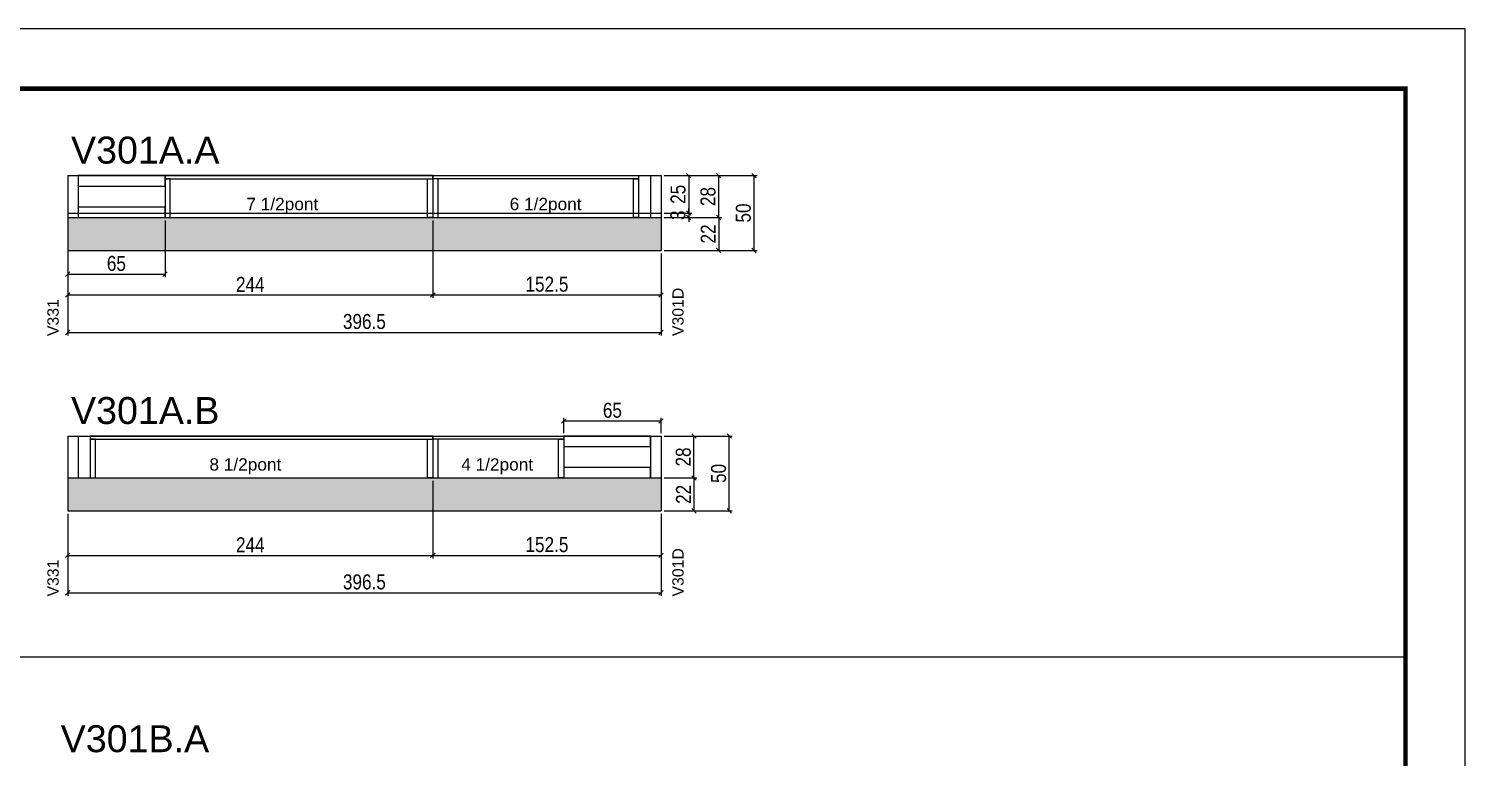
# Model space of a CAD drawing. Extents: x -3394 to 16474, y -5031 to 14397.
# Drawn here: x 9552 to 10512, y 12761 to 13248 of the extents above; entities that cross this region are included whole.
import ezdxf

# ---------------------------------------------------------------- set-up
doc = ezdxf.new("R2010")
doc.units = 0
doc.linetypes.add('DASHED', pattern=[0.75, 0.5, -0.25])
doc.layers.get('0').update_dxf_attribs({"linetype": 'CONTINUOUS'})
doc.layers.get('Defpoints').update_dxf_attribs({"linetype": 'CONTINUOUS'})
for name, color, linetype in [('COTA', 241, 'CONTINUOUS'), ('NOMENCLATURA', 7, 'CONTINUOUS'), ('Painéis', 200, 'CONTINUOUS'), ('PONTALETE', 7, 'CONTINUOUS'), ('SARR_2.2x7', 40, 'CONTINUOUS'), ('SARR_3.5x7', 81, 'CONTINUOUS')]:
    doc.layers.add(name, color=color, linetype=linetype)
doc.layers.add('Folhas', color=255, linetype='CONTINUOUS', lineweight=9)
doc.layers.add('SARRAFO DE PRESSAO', color=251, linetype='DASHED', lineweight=9)
doc.styles.add('ARIAL', font='arial.ttf')
doc.styles.add('COTA TECNICA', font='techl___.ttf', dxfattribs={"height": 10})
doc.dimstyles.new('PAINEL', dxfattribs={"dimtxt": 10, "dimasz": 3, "dimexe": 3, "dimexo": 3, "dimgap": 3, "dimtad": 1, "dimdec": 1, "dimzin": 12, "dimdsep": 46, "dimtxsty": 'COTA TECNICA', "dimblk1": 'OBLIQUE', "dimblk2": 'OBLIQUE', "dimsah": 1, "dimcen": 0.9, "dimclrd": 4, "dimclre": 4, "dimclrt": 240, "dimadec": 1, "dimazin": 3, "dimtfac": 1, "dimtdec": 1, "dimtmove": 0, "dimatfit": 3, "dimfxl": 1, "dimtolj": 1, "dimtzin": 12, "dimarcsym": 0})

# ---------------------------------------------------------------- blocks, each defined once
blk = doc.blocks.new('9999999999')
at = {"layer": 'Folhas'}
blk.add_lwpolyline([(98138.98, 34190.21), (99623.98, 34190.21), (99623.98, 35240.21), (98138.98, 35240.21)], close=True, dxfattribs=at)
at = {"layer": 'Folhas', "color": 30, "const_width": 3}
blk.add_lwpolyline([(98213.98, 34230.21), (99583.98, 34230.21), (99583.98, 35200.21), (98213.98, 35200.21)], close=True, dxfattribs=at)
blk = doc.blocks.new('_Oblique')
at = {"color": 0, "linetype": 'ByBlock', "lineweight": -2}
blk.add_line((-0.5, -0.5), (0.5, 0.5), dxfattribs=at)
blk = doc.blocks.new('*D152')
at = {"layer": 'COTA', "color": 4, "linetype": 'Continuous', "lineweight": -2, "transparency": 16777216}
for p, q in [((9822.22, 13119.86), (9822.22, 13068.12)), ((9578.22, 13097.86), (9578.22, 13068.12)), ((9578.22, 13070.12), (9822.22, 13070.12))]:
    blk.add_line(p, q, dxfattribs=at)
at = {"layer": 'Defpoints', "color": 0, "linetype": 'Continuous', "transparency": 16777216}
for p in [(9822.22, 13121.86), (9578.22, 13099.86), (9822.22, 13070.12)]:
    blk.add_point(p, dxfattribs=at)
at = {"layer": 'COTA', "color": 4, "linetype": 'Continuous', "lineweight": -2, "transparency": 16777216, "xscale": 3, "yscale": 3, "zscale": 3, "rotation": 180}
blk.add_blockref('_Oblique', (9578.22, 13070.12), dxfattribs=at)
at = {"layer": 'COTA', "color": 4, "linetype": 'Continuous', "lineweight": -2, "transparency": 16777216, "xscale": 3, "yscale": 3, "zscale": 3}
blk.add_blockref('_Oblique', (9822.22, 13070.12), dxfattribs=at)
at = {"layer": 'COTA', "color": 240, "linetype": 'Continuous', "transparency": 16777216, "insert": (9700.22, 13077.19), "char_height": 10, "attachment_point": 5, "style": 'COTA TECNICA'}
blk.add_mtext('\\A1;244', dxfattribs=at)
blk = doc.blocks.new('*D153')
at = {"layer": 'COTA', "color": 4, "linetype": 'Continuous', "lineweight": -2, "transparency": 16777216}
for p, q in [((9822.22, 13119.86), (9822.22, 13068.12)), ((9974.72, 13097.86), (9974.72, 13068.12)), ((9822.22, 13070.12), (9974.72, 13070.12))]:
    blk.add_line(p, q, dxfattribs=at)
at = {"layer": 'Defpoints', "color": 0, "linetype": 'Continuous', "transparency": 16777216}
for p in [(9822.22, 13121.86), (9974.72, 13099.86), (9974.72, 13070.12)]:
    blk.add_point(p, dxfattribs=at)
at = {"layer": 'COTA', "color": 4, "linetype": 'Continuous', "lineweight": -2, "transparency": 16777216, "xscale": 3, "yscale": 3, "zscale": 3, "rotation": 180}
blk.add_blockref('_Oblique', (9822.22, 13070.12), dxfattribs=at)
at = {"layer": 'COTA', "color": 4, "linetype": 'Continuous', "lineweight": -2, "transparency": 16777216, "xscale": 3, "yscale": 3, "zscale": 3}
blk.add_blockref('_Oblique', (9974.72, 13070.12), dxfattribs=at)
at = {"layer": 'COTA', "color": 240, "linetype": 'Continuous', "transparency": 16777216, "insert": (9898.47, 13077.23), "char_height": 10, "attachment_point": 5, "style": 'COTA TECNICA'}
blk.add_mtext('\\A1;152.5', dxfattribs=at)
blk = doc.blocks.new('*D154')
at = {"layer": 'COTA', "color": 4, "linetype": 'Continuous', "lineweight": -2, "transparency": 16777216}
for p, q in [((9578.22, 13097.86), (9578.22, 13043.06)), ((9974.72, 13097.86), (9974.72, 13043.06)), ((9578.22, 13045.06), (9974.72, 13045.06))]:
    blk.add_line(p, q, dxfattribs=at)
at = {"layer": 'Defpoints', "color": 0, "linetype": 'Continuous', "transparency": 16777216}
for p in [(9578.22, 13099.86), (9974.72, 13099.86), (9974.72, 13045.06)]:
    blk.add_point(p, dxfattribs=at)
at = {"layer": 'COTA', "color": 4, "linetype": 'Continuous', "lineweight": -2, "transparency": 16777216, "xscale": 3, "yscale": 3, "zscale": 3, "rotation": 180}
blk.add_blockref('_Oblique', (9578.22, 13045.06), dxfattribs=at)
at = {"layer": 'COTA', "color": 4, "linetype": 'Continuous', "lineweight": -2, "transparency": 16777216, "xscale": 3, "yscale": 3, "zscale": 3}
blk.add_blockref('_Oblique', (9974.72, 13045.06), dxfattribs=at)
at = {"layer": 'COTA', "color": 240, "linetype": 'Continuous', "transparency": 16777216, "insert": (9776.47, 13052.31), "char_height": 10, "attachment_point": 5, "style": 'COTA TECNICA'}
blk.add_mtext('\\A1;396.5', dxfattribs=at)
blk = doc.blocks.new('*D155')
at = {"layer": 'COTA', "color": 4, "linetype": 'Continuous', "lineweight": -2, "transparency": 16777216}
for p, q in [((9976.72, 13149.86), (10015.26, 13149.86)), ((10013.26, 13121.86), (10013.26, 13149.86)), ((9976.72, 13121.86), (10015.26, 13121.86))]:
    blk.add_line(p, q, dxfattribs=at)
at = {"layer": 'Defpoints', "color": 0, "linetype": 'Continuous', "transparency": 16777216}
for p in [(9974.72, 13149.86), (10013.26, 13149.86), (9974.72, 13121.86)]:
    blk.add_point(p, dxfattribs=at)
at = {"layer": 'COTA', "color": 4, "linetype": 'Continuous', "lineweight": -2, "transparency": 16777216, "xscale": 3, "yscale": 3, "zscale": 3}
for p, rotation in [((10013.26, 13149.86), 90), ((10013.26, 13121.86), 270)]:
    blk.add_blockref('_Oblique', p, dxfattribs=dict(at, rotation=rotation))
at = {"layer": 'COTA', "color": 240, "linetype": 'Continuous', "transparency": 16777216, "insert": (10006.16, 13135.86), "char_height": 10, "attachment_point": 5, "rotation": 90, "style": 'COTA TECNICA'}
blk.add_mtext('\\A1;28', dxfattribs=at)
blk = doc.blocks.new('*D156')
at = {"layer": 'COTA', "color": 4, "linetype": 'Continuous', "lineweight": -2, "transparency": 16777216}
for p, q in [((9976.72, 13121.86), (10015.26, 13121.86)), ((10013.26, 13121.86), (10013.26, 13099.86)), ((9976.72, 13099.86), (10015.26, 13099.86))]:
    blk.add_line(p, q, dxfattribs=at)
at = {"layer": 'Defpoints', "color": 0, "linetype": 'Continuous', "transparency": 16777216}
for p in [(9974.72, 13121.86), (9974.72, 13099.86), (10013.26, 13099.86)]:
    blk.add_point(p, dxfattribs=at)
at = {"layer": 'COTA', "color": 4, "linetype": 'Continuous', "lineweight": -2, "transparency": 16777216, "xscale": 3, "yscale": 3, "zscale": 3}
for p, rotation in [((10013.26, 13121.86), 90), ((10013.26, 13099.86), 270)]:
    blk.add_blockref('_Oblique', p, dxfattribs=dict(at, rotation=rotation))
at = {"layer": 'COTA', "color": 240, "linetype": 'Continuous', "transparency": 16777216, "insert": (10006.26, 13110.86), "char_height": 10, "attachment_point": 5, "rotation": 90, "style": 'COTA TECNICA'}
blk.add_mtext('\\A1;22', dxfattribs=at)
blk = doc.blocks.new('*D157')
at = {"layer": 'COTA', "color": 4, "linetype": 'Continuous', "lineweight": -2, "transparency": 16777216}
for p, q in [((9976.72, 13149.86), (10038.88, 13149.86)), ((10036.88, 13099.86), (10036.88, 13149.86)), ((9976.72, 13099.86), (10038.88, 13099.86))]:
    blk.add_line(p, q, dxfattribs=at)
at = {"layer": 'Defpoints', "color": 0, "linetype": 'Continuous', "transparency": 16777216}
for p in [(9974.72, 13149.86), (10036.88, 13149.86), (9974.72, 13099.86)]:
    blk.add_point(p, dxfattribs=at)
at = {"layer": 'COTA', "color": 4, "linetype": 'Continuous', "lineweight": -2, "transparency": 16777216, "xscale": 3, "yscale": 3, "zscale": 3}
for p, rotation in [((10036.88, 13149.86), 90), ((10036.88, 13099.86), 270)]:
    blk.add_blockref('_Oblique', p, dxfattribs=dict(at, rotation=rotation))
at = {"layer": 'COTA', "color": 240, "linetype": 'Continuous', "transparency": 16777216, "insert": (10029.77, 13124.86), "char_height": 10, "attachment_point": 5, "rotation": 90, "style": 'COTA TECNICA'}
blk.add_mtext('\\A1;50', dxfattribs=at)
blk = doc.blocks.new('*D771')
at = {"layer": 'COTA', "color": 4, "linetype": 'Continuous', "lineweight": -2, "transparency": 16777216}
for p, q in [((9822.22, 12945.86), (9822.22, 12894.12)), ((9578.22, 12923.86), (9578.22, 12894.12)), ((9578.22, 12896.12), (9822.22, 12896.12))]:
    blk.add_line(p, q, dxfattribs=at)
at = {"layer": 'Defpoints', "color": 0, "linetype": 'Continuous', "transparency": 16777216}
for p in [(9822.22, 12947.86), (9578.22, 12925.86), (9822.22, 12896.12)]:
    blk.add_point(p, dxfattribs=at)
at = {"layer": 'COTA', "color": 4, "linetype": 'Continuous', "lineweight": -2, "transparency": 16777216, "xscale": 3, "yscale": 3, "zscale": 3, "rotation": 180}
blk.add_blockref('_Oblique', (9578.22, 12896.12), dxfattribs=at)
at = {"layer": 'COTA', "color": 4, "linetype": 'Continuous', "lineweight": -2, "transparency": 16777216, "xscale": 3, "yscale": 3, "zscale": 3}
blk.add_blockref('_Oblique', (9822.22, 12896.12), dxfattribs=at)
at = {"layer": 'COTA', "color": 240, "linetype": 'Continuous', "transparency": 16777216, "insert": (9700.22, 12903.2), "char_height": 10, "attachment_point": 5, "style": 'COTA TECNICA'}
blk.add_mtext('\\A1;244', dxfattribs=at)
blk = doc.blocks.new('*D772')
at = {"layer": 'COTA', "color": 4, "linetype": 'Continuous', "lineweight": -2, "transparency": 16777216}
for p, q in [((9822.22, 12945.86), (9822.22, 12894.12)), ((9974.72, 12923.86), (9974.72, 12894.12)), ((9822.22, 12896.12), (9974.72, 12896.12))]:
    blk.add_line(p, q, dxfattribs=at)
at = {"layer": 'Defpoints', "color": 0, "linetype": 'Continuous', "transparency": 16777216}
for p in [(9822.22, 12947.86), (9974.72, 12925.86), (9974.72, 12896.12)]:
    blk.add_point(p, dxfattribs=at)
at = {"layer": 'COTA', "color": 4, "linetype": 'Continuous', "lineweight": -2, "transparency": 16777216, "xscale": 3, "yscale": 3, "zscale": 3, "rotation": 180}
blk.add_blockref('_Oblique', (9822.22, 12896.12), dxfattribs=at)
at = {"layer": 'COTA', "color": 4, "linetype": 'Continuous', "lineweight": -2, "transparency": 16777216, "xscale": 3, "yscale": 3, "zscale": 3}
blk.add_blockref('_Oblique', (9974.72, 12896.12), dxfattribs=at)
at = {"layer": 'COTA', "color": 240, "linetype": 'Continuous', "transparency": 16777216, "insert": (9898.47, 12903.23), "char_height": 10, "attachment_point": 5, "style": 'COTA TECNICA'}
blk.add_mtext('\\A1;152.5', dxfattribs=at)
blk = doc.blocks.new('*D773')
at = {"layer": 'COTA', "color": 4, "linetype": 'Continuous', "lineweight": -2, "transparency": 16777216}
for p, q in [((9578.22, 12923.86), (9578.22, 12869.06)), ((9974.72, 12923.86), (9974.72, 12869.06)), ((9578.22, 12871.06), (9974.72, 12871.06))]:
    blk.add_line(p, q, dxfattribs=at)
at = {"layer": 'Defpoints', "color": 0, "linetype": 'Continuous', "transparency": 16777216}
for p in [(9578.22, 12925.86), (9974.72, 12925.86), (9974.72, 12871.06)]:
    blk.add_point(p, dxfattribs=at)
at = {"layer": 'COTA', "color": 4, "linetype": 'Continuous', "lineweight": -2, "transparency": 16777216, "xscale": 3, "yscale": 3, "zscale": 3, "rotation": 180}
blk.add_blockref('_Oblique', (9578.22, 12871.06), dxfattribs=at)
at = {"layer": 'COTA', "color": 4, "linetype": 'Continuous', "lineweight": -2, "transparency": 16777216, "xscale": 3, "yscale": 3, "zscale": 3}
blk.add_blockref('_Oblique', (9974.72, 12871.06), dxfattribs=at)
at = {"layer": 'COTA', "color": 240, "linetype": 'Continuous', "transparency": 16777216, "insert": (9776.47, 12878.31), "char_height": 10, "attachment_point": 5, "style": 'COTA TECNICA'}
blk.add_mtext('\\A1;396.5', dxfattribs=at)
blk = doc.blocks.new('*D774')
at = {"layer": 'COTA', "color": 4, "linetype": 'Continuous', "lineweight": -2, "transparency": 16777216}
for p, q in [((9976.72, 12975.86), (9998.72, 12975.86)), ((9996.72, 12947.86), (9996.72, 12975.86)), ((9976.72, 12947.86), (9998.72, 12947.86))]:
    blk.add_line(p, q, dxfattribs=at)
at = {"layer": 'Defpoints', "color": 0, "linetype": 'Continuous', "transparency": 16777216}
for p in [(9974.72, 12975.86), (9996.72, 12975.86), (9974.72, 12947.86)]:
    blk.add_point(p, dxfattribs=at)
at = {"layer": 'COTA', "color": 4, "linetype": 'Continuous', "lineweight": -2, "transparency": 16777216, "xscale": 3, "yscale": 3, "zscale": 3}
for p, rotation in [((9996.72, 12975.86), 90), ((9996.72, 12947.86), 270)]:
    blk.add_blockref('_Oblique', p, dxfattribs=dict(at, rotation=rotation))
at = {"layer": 'COTA', "color": 240, "linetype": 'Continuous', "transparency": 16777216, "insert": (9989.63, 12961.86), "char_height": 10, "attachment_point": 5, "rotation": 90, "style": 'COTA TECNICA'}
blk.add_mtext('\\A1;28', dxfattribs=at)
blk = doc.blocks.new('*D775')
at = {"layer": 'COTA', "color": 4, "linetype": 'Continuous', "lineweight": -2, "transparency": 16777216}
for p, q in [((9976.72, 12947.86), (9998.72, 12947.86)), ((9996.72, 12947.86), (9996.72, 12925.86)), ((9976.72, 12925.86), (9998.72, 12925.86))]:
    blk.add_line(p, q, dxfattribs=at)
at = {"layer": 'Defpoints', "color": 0, "linetype": 'Continuous', "transparency": 16777216}
for p in [(9974.72, 12947.86), (9974.72, 12925.86), (9996.72, 12925.86)]:
    blk.add_point(p, dxfattribs=at)
at = {"layer": 'COTA', "color": 4, "linetype": 'Continuous', "lineweight": -2, "transparency": 16777216, "xscale": 3, "yscale": 3, "zscale": 3}
for p, rotation in [((9996.72, 12947.86), 90), ((9996.72, 12925.86), 270)]:
    blk.add_blockref('_Oblique', p, dxfattribs=dict(at, rotation=rotation))
at = {"layer": 'COTA', "color": 240, "linetype": 'Continuous', "transparency": 16777216, "insert": (9989.72, 12936.86), "char_height": 10, "attachment_point": 5, "rotation": 90, "style": 'COTA TECNICA'}
blk.add_mtext('\\A1;22', dxfattribs=at)
blk = doc.blocks.new('*D776')
at = {"layer": 'COTA', "color": 4, "linetype": 'Continuous', "lineweight": -2, "transparency": 16777216}
for p, q in [((9976.72, 12975.86), (10022.34, 12975.86)), ((10020.34, 12925.86), (10020.34, 12975.86)), ((9976.72, 12925.86), (10022.34, 12925.86))]:
    blk.add_line(p, q, dxfattribs=at)
at = {"layer": 'Defpoints', "color": 0, "linetype": 'Continuous', "transparency": 16777216}
for p in [(9974.72, 12975.86), (10020.34, 12975.86), (9974.72, 12925.86)]:
    blk.add_point(p, dxfattribs=at)
at = {"layer": 'COTA', "color": 4, "linetype": 'Continuous', "lineweight": -2, "transparency": 16777216, "xscale": 3, "yscale": 3, "zscale": 3}
for p, rotation in [((10020.34, 12975.86), 90), ((10020.34, 12925.86), 270)]:
    blk.add_blockref('_Oblique', p, dxfattribs=dict(at, rotation=rotation))
at = {"layer": 'COTA', "color": 240, "linetype": 'Continuous', "transparency": 16777216, "insert": (10013.23, 12950.86), "char_height": 10, "attachment_point": 5, "rotation": 90, "style": 'COTA TECNICA'}
blk.add_mtext('\\A1;50', dxfattribs=at)
blk = doc.blocks.new('*D777')
at = {"layer": 'COTA', "color": 4, "linetype": 'Continuous', "lineweight": -2, "transparency": 16777216}
for p, q in [((9578.22, 13119.86), (9578.22, 13082)), ((9643.22, 13119.86), (9643.22, 13082)), ((9578.22, 13084), (9643.22, 13084))]:
    blk.add_line(p, q, dxfattribs=at)
at = {"layer": 'Defpoints', "color": 0, "linetype": 'Continuous', "transparency": 16777216}
for p in [(9578.22, 13121.86), (9643.22, 13121.86), (9643.22, 13084)]:
    blk.add_point(p, dxfattribs=at)
at = {"layer": 'COTA', "color": 4, "linetype": 'Continuous', "lineweight": -2, "transparency": 16777216, "xscale": 3, "yscale": 3, "zscale": 3, "rotation": 180}
blk.add_blockref('_Oblique', (9578.22, 13084), dxfattribs=at)
at = {"layer": 'COTA', "color": 4, "linetype": 'Continuous', "lineweight": -2, "transparency": 16777216, "xscale": 3, "yscale": 3, "zscale": 3}
blk.add_blockref('_Oblique', (9643.22, 13084), dxfattribs=at)
at = {"layer": 'COTA', "color": 240, "linetype": 'Continuous', "transparency": 16777216, "insert": (9610.72, 13091.11), "char_height": 10, "attachment_point": 5, "style": 'COTA TECNICA'}
blk.add_mtext('\\A1;65', dxfattribs=at)
blk = doc.blocks.new('*D778')
at = {"layer": 'COTA', "color": 4, "linetype": 'Continuous', "lineweight": -2, "transparency": 16777216}
for p, q in [((9909.72, 12977.86), (9909.72, 12987.92)), ((9909.72, 12985.92), (9974.72, 12985.92)), ((9974.72, 12977.86), (9974.72, 12987.92))]:
    blk.add_line(p, q, dxfattribs=at)
at = {"layer": 'Defpoints', "color": 0, "linetype": 'Continuous', "transparency": 16777216}
for p in [(9974.72, 12985.92), (9909.72, 12975.86), (9974.72, 12975.86)]:
    blk.add_point(p, dxfattribs=at)
at = {"layer": 'COTA', "color": 4, "linetype": 'Continuous', "lineweight": -2, "transparency": 16777216, "xscale": 3, "yscale": 3, "zscale": 3, "rotation": 180}
blk.add_blockref('_Oblique', (9909.72, 12985.92), dxfattribs=at)
at = {"layer": 'COTA', "color": 4, "linetype": 'Continuous', "lineweight": -2, "transparency": 16777216, "xscale": 3, "yscale": 3, "zscale": 3}
blk.add_blockref('_Oblique', (9974.72, 12985.92), dxfattribs=at)
at = {"layer": 'COTA', "color": 240, "linetype": 'Continuous', "transparency": 16777216, "insert": (9942.22, 12993.03), "char_height": 10, "attachment_point": 5, "style": 'COTA TECNICA'}
blk.add_mtext('\\A1;65', dxfattribs=at)
blk = doc.blocks.new('*D2132')
at = {"layer": 'COTA', "color": 4, "linetype": 'Continuous', "lineweight": -2, "transparency": 16777216}
for p, q in [((9976.72, 13149.86), (9995.24, 13149.86)), ((9993.24, 13149.86), (9993.24, 13124.86)), ((9976.72, 13124.86), (9995.24, 13124.86))]:
    blk.add_line(p, q, dxfattribs=at)
at = {"layer": 'Defpoints', "color": 0, "linetype": 'Continuous', "transparency": 16777216}
for p in [(9974.72, 13149.86), (9974.72, 13124.86), (9993.24, 13124.86)]:
    blk.add_point(p, dxfattribs=at)
at = {"layer": 'COTA', "color": 4, "linetype": 'Continuous', "lineweight": -2, "transparency": 16777216, "xscale": 3, "yscale": 3, "zscale": 3}
for p, rotation in [((9993.24, 13149.86), 90), ((9993.24, 13124.86), 270)]:
    blk.add_blockref('_Oblique', p, dxfattribs=dict(at, rotation=rotation))
at = {"layer": 'COTA', "color": 240, "linetype": 'Continuous', "transparency": 16777216, "insert": (9986.13, 13137.36), "char_height": 10, "attachment_point": 5, "rotation": 90, "style": 'COTA TECNICA'}
blk.add_mtext('\\A1;25', dxfattribs=at)
blk = doc.blocks.new('*D2133')
at = {"layer": 'COTA', "color": 4, "linetype": 'Continuous', "lineweight": -2, "transparency": 16777216}
for p, q in [((9976.72, 13124.86), (9995.24, 13124.86)), ((9993.24, 13124.86), (9993.24, 13127.86)), ((9993.24, 13124.86), (9993.24, 13121.86)), ((9976.72, 13121.86), (9995.24, 13121.86)), ((9993.24, 13121.86), (9993.24, 13118.86))]:
    blk.add_line(p, q, dxfattribs=at)
at = {"layer": 'Defpoints', "color": 0, "linetype": 'Continuous', "transparency": 16777216}
for p in [(9974.72, 13124.86), (9974.72, 13121.86), (9993.24, 13121.86)]:
    blk.add_point(p, dxfattribs=at)
at = {"layer": 'COTA', "color": 4, "linetype": 'Continuous', "lineweight": -2, "transparency": 16777216, "xscale": 3, "yscale": 3, "zscale": 3}
for p, rotation in [((9993.24, 13124.86), 270), ((9993.24, 13121.86), 90)]:
    blk.add_blockref('_Oblique', p, dxfattribs=dict(at, rotation=rotation))
at = {"layer": 'COTA', "color": 240, "linetype": 'Continuous', "transparency": 16777216, "insert": (9986.02, 13123.36), "char_height": 10, "attachment_point": 5, "rotation": 90, "style": 'COTA TECNICA'}
blk.add_mtext('\\A1;3', dxfattribs=at)

msp = doc.modelspace()

# ---------------------------------------------------------------- hatches: boundary and pattern name
at = {"layer": 'COTA', "linetype": 'Continuous'}
h = msp.add_hatch(dxfattribs=at)
h.set_pattern_fill('AR-CONC', color=256, scale=0.05)
h.set_pattern_definition([(50, (4745.1184, 9257.113), (9.1092334, -0.796954), [0.9525, -10.4775]), (355, (4745.118, 9257.113), (-1.762171, 9.552842), [0.762, -8.382029]), (100.45144, (4745.8775, 9257.047), (7.347062, 8.755888), [0.8095, -8.904512]), (46.1842, (4745.118, 9259.653), (13.553952, -2.102116), [1.42875, -15.71625]), (96.63556, (4746.248, 9259.478), (11.870207, 12.371306), [1.21425, -13.35678]), (351.18415, (4745.118, 9259.653), (11.870207, 12.371306), [1.142998, -12.572987]), (21, (4746.3884, 9259.018), (7.5807196, -5.11326), [0.9525, -10.4775]), (326, (4746.388, 9259.018), (3.090101, 9.209398), [0.762, -8.382]), (71.45144, (4747.02, 9258.592), (10.670821, 4.096138), [0.8095, -8.904497]), (37.5, (4745.1184, 9257.1133), (0.1544302, 4.227752), [0, -8.2804, 0, -8.509, 0, -8.41375]), (7.5, (4745.1184, 9257.1133), (3.340983, 5.0090287), [0, -4.8514, 0, -8.0899, 0, -3.20675]), (327.5, (4742.2863, 9257.1133), (6.7795298, -0.2864372), [0, -3.175, 0, -9.906, 0, -13.1445]), (317.5, (4741.016, 9257.113), (7.406459, 1.2713246), [0, -4.1275, 0, -6.5786, 0, -9.3345])])
h.paths.add_polyline_path([(9974.72, 13099.86), (9578.22, 13099.86), (9578.22, 13121.86), (9974.72, 13121.86)])
h = msp.add_hatch(dxfattribs=at)
h.set_pattern_fill('AR-CONC', color=256, scale=0.05)
h.set_pattern_definition([(50, (4745.1184, 9083.1155), (9.1092334, -0.796954), [0.9525, -10.4775]), (355, (4745.118, 9083.1155), (-1.762171, 9.552842), [0.762, -8.382029]), (100.45144, (4745.8775, 9083.049), (7.347062, 8.755888), [0.8095, -8.904512]), (46.1842, (4745.118, 9085.656), (13.553952, -2.102116), [1.42875, -15.71625]), (96.63556, (4746.248, 9085.48), (11.870207, 12.371306), [1.21425, -13.35678]), (351.18415, (4745.118, 9085.656), (11.870207, 12.371306), [1.142998, -12.572987]), (21, (4746.3884, 9085.0205), (7.5807196, -5.11326), [0.9525, -10.4775]), (326, (4746.388, 9085.0205), (3.090101, 9.209398), [0.762, -8.382]), (71.45144, (4747.02, 9084.594), (10.670821, 4.096138), [0.8095, -8.904497]), (37.5, (4745.1184, 9083.1155), (0.1544302, 4.227752), [0, -8.2804, 0, -8.509, 0, -8.41375]), (7.5, (4745.1184, 9083.1155), (3.340983, 5.0090287), [0, -4.8514, 0, -8.0899, 0, -3.20675]), (327.5, (4742.2863, 9083.1155), (6.7795298, -0.2864372), [0, -3.175, 0, -9.906, 0, -13.1445]), (317.5, (4741.016, 9083.1155), (7.406459, 1.2713246), [0, -4.1275, 0, -6.5786, 0, -9.3345])])
h.paths.add_polyline_path([(9974.72, 12925.86), (9578.22, 12925.86), (9578.22, 12947.86), (9974.72, 12947.86)])

# ---------------------------------------------------------------- linework, layer by layer
for p, q in [((9578.22, 13121.86), (9578.22, 13099.86)), ((9974.72, 13121.86), (9974.72, 13099.86)), ((9578.22, 13099.86), (9974.72, 13099.86)), ((9578.22, 12947.86), (9578.22, 12925.86)), ((9974.72, 12947.86), (9974.72, 12925.86)), ((9578.22, 12925.86), (9974.72, 12925.86)), ((9102.21, 12828.27), (10472.21, 12828.27))]:
    msp.add_line(p, q, dxfattribs=at)
at = {"layer": 'Painéis', "linetype": 'Continuous'}
for p, q in [((9578.22, 13149.86), (9974.72, 13149.86)), ((9578.22, 13149.86), (9578.22, 13121.86, 0)), ((9822.22, 13149.86), (9822.22, 13121.86, 0)), ((9974.72, 13149.86), (9974.72, 13121.86, 0)), ((9578.22, 13124.86, 0), (9974.72, 13124.86)), ((9578.22, 13121.86, 0), (9974.72, 13121.86)), ((9578.22, 12975.86), (9974.72, 12975.86)), ((9578.22, 12975.86), (9578.22, 12947.86, 0)), ((9822.22, 12975.86), (9822.22, 12947.86, 0)), ((9974.72, 12975.86), (9974.72, 12947.86, 0)), ((9578.22, 12947.86, 0), (9974.72, 12947.86))]:
    msp.add_line(p, q, dxfattribs=at)
at = {"layer": 'SARR_2.2x7', "ltscale": 25}
for p, q in [((9585.22, 13149.86), (9585.22, 13121.86, 0)), ((9967.72, 13149.86, 0), (9967.72, 13121.86, 0)), ((9585.22, 12975.86), (9585.22, 12947.86, 0)), ((9967.72, 12975.86, 0), (9967.72, 12947.86, 0))]:
    msp.add_line(p, q, dxfattribs=at)
at = {"layer": 'SARR_2.2x7', "linetype": 'Continuous', "elevation": 0}
for points in [[(9585.22, 13142.86), (9643.22, 13142.86), (9643.22, 13149.86), (9585.22, 13149.86)], [(9585.22, 13121.86), (9643.22, 13121.86), (9643.22, 13128.86), (9585.22, 13128.86)], [(9909.72, 12947.86), (9967.72, 12947.86), (9967.72, 12954.86), (9909.72, 12954.86)]]:
    msp.add_lwpolyline(points, close=True, dxfattribs=at)
at = {"layer": 'SARR_2.2x7', "ltscale": 25}
for points in [[(9643.22, 13147.66), (9822.22, 13147.66), (9822.22, 13149.86), (9643.22, 13149.86)], [(9959.72, 13147.66), (9822.22, 13147.66), (9822.22, 13149.86), (9959.72, 13149.86)], [(9593.22, 12973.66), (9822.22, 12973.66), (9822.22, 12975.86), (9593.22, 12975.86)], [(9909.72, 12973.66), (9822.22, 12973.66), (9822.22, 12975.86), (9909.72, 12975.86)]]:
    msp.add_lwpolyline(points, close=True, dxfattribs=at)
at = {"layer": 'SARR_2.2x7', "linetype": 'Continuous'}
msp.add_lwpolyline([(9909.72, 12968.86), (9967.72, 12968.86), (9967.72, 12975.86), (9909.72, 12975.86)], close=True, dxfattribs=at)
at = {"layer": 'SARR_3.5x7'}
for points in [[(9643.22, 13121.86), (9646.72, 13121.86), (9646.72, 13147.66), (9643.22, 13147.66)], [(9822.22, 13121.86), (9818.72, 13121.86), (9818.72, 13147.66), (9822.22, 13147.66)], [(9822.22, 13121.86), (9825.72, 13121.86), (9825.72, 13147.66), (9822.22, 13147.66)], [(9959.72, 13121.86), (9956.22, 13121.86), (9956.22, 13147.66), (9959.72, 13147.66)], [(9593.22, 12947.86), (9596.72, 12947.86), (9596.72, 12973.66), (9593.22, 12973.66)], [(9822.22, 12947.86), (9818.72, 12947.86), (9818.72, 12973.66), (9822.22, 12973.66)], [(9822.22, 12947.86), (9825.72, 12947.86), (9825.72, 12973.66), (9822.22, 12973.66)], [(9909.72, 12947.86), (9906.22, 12947.86), (9906.22, 12973.66), (9909.72, 12973.66)]]:
    msp.add_lwpolyline(points, close=True, dxfattribs=at)

# ---------------------------------------------------------------- block references
at = {"layer": 'SARRAFO DE PRESSAO', "color": 6, "linetype": 'ByBlock'}
msp.add_blockref('9999999999', (-89111.77, -21992.23), dxfattribs=at)

# ---------------------------------------------------------------- texts
at = {"layer": 'NOMENCLATURA', "linetype": 'Continuous', "style": 'ARIAL'}
for s, p in [('V301A.A', (9580.39, 13157.89)), ('V301A.B', (9580.39, 12983.9)), ('V301B.A', (9573.49, 12764.62))]:
    msp.add_text(s, height=18, dxfattribs=at).set_placement(p)
for s, p in [('V331', (9572.17, 13042.62, 0)), ('V301D', (9989.83, 13042.62, 0)), ('V301D', (9989.83, 12868.62, 0)), ('V331', (9572.17, 12868.62, 0))]:
    msp.add_text(s, height=7.567, rotation=90, dxfattribs=at).set_placement(p)
at = {"layer": 'PONTALETE', "linetype": 'Continuous', "style": 'ARIAL'}
for s, p in [('7 1/2pont', (9697.59, 13126.75, 0)), ('6 1/2pont', (9873.54, 13126.75, 0)), ('8 1/2pont', (9672.9, 12952.75, 0)), ('4 1/2pont', (9841.16, 12952.75, 0))]:
    msp.add_text(s, height=8.25, dxfattribs=at).set_placement(p)

# ---------------------------------------------------------------- dimensions: what is measured, and where the dimension line sits
at = {"layer": 'COTA', "linetype": 'Continuous'}
for base, p1, p2, angle, override, picture, middle in [((10013.26, 13149.86, 0), (9974.72, 13121.86, 0), (9974.72, 13149.86, 0), 270, {"dimexe": 2, "dimexo": 2, "dimgap": 2, "dimadec": 8, "dimtix": 1, "dimatfit": 2, "dimldrblk": 'Oblique'}, '*D155', (10006.16, 13135.86, 0)), ((10036.88, 13149.86, 0), (9974.72, 13099.86, 0), (9974.72, 13149.86, 0), 90, {"dimexe": 2, "dimexo": 2, "dimgap": 2, "dimadec": 8, "dimtix": 1, "dimatfit": 2, "dimldrblk": 'Oblique'}, '*D157', (10029.77, 13124.86, 0)), ((9993.24, 13124.86), (9974.72, 13149.86), (9974.72, 13124.86), 90, {"dimexe": 2, "dimexo": 2, "dimgap": 2, "dimadec": 8, "dimtix": 1, "dimatfit": 2, "dimldrblk": 'Oblique'}, '*D2132', (9986.13, 13137.36)), ((9993.24, 13121.86), (9974.72, 13124.86), (9974.72, 13121.86), 90, {"dimexe": 2, "dimexo": 2, "dimgap": 2, "dimadec": 8, "dimtix": 1, "dimtmove": 1, "dimatfit": 2, "dimldrblk": 'Oblique'}, '*D2133', (9986.02, 13123.36)), ((10013.26, 13099.86, 0), (9974.72, 13121.86, 0), (9974.72, 13099.86, 0), 90, {"dimexe": 2, "dimexo": 2, "dimgap": 2, "dimadec": 8, "dimtix": 1, "dimatfit": 2, "dimldrblk": 'Oblique'}, '*D156', (10006.26, 13110.86, 0)), ((9996.72, 12975.86, 0), (9974.72, 12947.86, 0), (9974.72, 12975.86, 0), 270, {"dimexe": 2, "dimexo": 2, "dimgap": 2, "dimadec": 8, "dimtix": 1, "dimatfit": 2, "dimldrblk": 'Oblique'}, '*D774', (9989.63, 12961.86, 0)), ((10020.34, 12975.86, 0), (9974.72, 12925.86, 0), (9974.72, 12975.86, 0), 90, {"dimexe": 2, "dimexo": 2, "dimgap": 2, "dimadec": 8, "dimtix": 1, "dimatfit": 2, "dimldrblk": 'Oblique'}, '*D776', (10013.23, 12950.86, 0)), ((9996.72, 12925.86, 0), (9974.72, 12947.86, 0), (9974.72, 12925.86, 0), 90, {"dimexe": 2, "dimexo": 2, "dimgap": 2, "dimadec": 8, "dimtix": 1, "dimatfit": 2, "dimldrblk": 'Oblique'}, '*D775', (9989.72, 12936.86, 0))]:
    dim = msp.add_linear_dim(base=base, p1=p1, p2=p2, angle=angle, dimstyle='PAINEL', override=override, dxfattribs=at)
    dim.commit()
    dim.dimension.update_dxf_attribs({"geometry": picture, "text_midpoint": middle})
for base, p1, p2, picture, middle in [((9822.22, 13070.12, 0), (9578.22, 13099.86, 0), (9822.22, 13121.86, 0), '*D152', (9700.22, 13077.19, 0)), ((9643.22, 13084), (9578.22, 13121.86), (9643.22, 13121.86), '*D777', (9610.72, 13091.11)), ((9974.72, 13070.12, 0), (9822.22, 13121.86, 0), (9974.72, 13099.86, 0), '*D153', (9898.47, 13077.23, 0)), ((9974.72, 13045.06, 0), (9578.22, 13099.86, 0), (9974.72, 13099.86, 0), '*D154', (9776.47, 13052.31, 0)), ((9974.72, 12985.92), (9909.72, 12975.86), (9974.72, 12975.86), '*D778', (9942.22, 12993.03)), ((9822.22, 12896.12, 0), (9578.22, 12925.86, 0), (9822.22, 12947.86, 0), '*D771', (9700.22, 12903.2, 0)), ((9974.72, 12896.12, 0), (9822.22, 12947.86, 0), (9974.72, 12925.86, 0), '*D772', (9898.47, 12903.23, 0)), ((9974.72, 12871.06, 0), (9578.22, 12925.86, 0), (9974.72, 12925.86, 0), '*D773', (9776.47, 12878.31, 0))]:
    dim = msp.add_linear_dim(base=base, p1=p1, p2=p2, dimstyle='PAINEL', override={"dimexe": 2, "dimexo": 2, "dimgap": 2, "dimadec": 8, "dimtix": 1, "dimatfit": 2, "dimldrblk": 'Oblique'}, dxfattribs=at)
    dim.commit()
    dim.dimension.update_dxf_attribs({"geometry": picture, "text_midpoint": middle})

doc.saveas('drawing.dxf')
